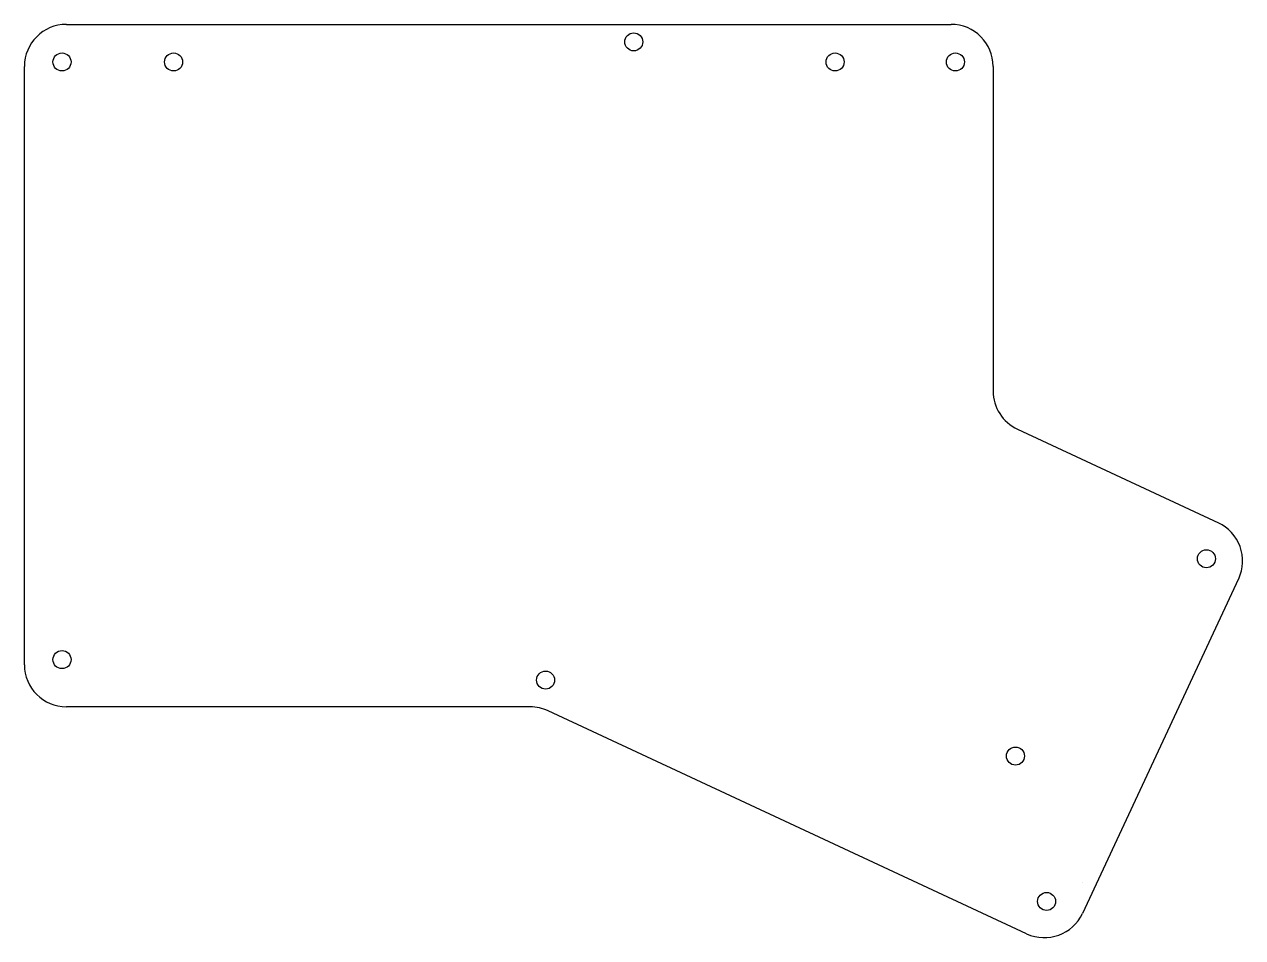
# Model space of a CAD drawing. Header units: millimetres. Extents: x 20 to 223, y 7 to 159.
import ezdxf

# ---------------------------------------------------------------- set-up
doc = ezdxf.new("R2010")
doc.units = ezdxf.units.MM
doc.layers.get('0').update_dxf_attribs({"lineweight": 25, "true_color": 0xffffff})

msp = doc.modelspace()

# ---------------------------------------------------------------- linework, layer by layer
at = {"color": 1}
for p, q in [((27, 158.82), (174.09, 158.82)), ((20, 52.27), (20, 151.82)), ((181.09, 151.82), (181.09, 97.81))]:
    msp.add_line(p, q, dxfattribs=at)
at = {"color": 1, "true_color": 0xff0000}
for p, q in [((185.13, 91.47), (218.54, 75.89)), ((221.92, 66.58), (195.96, 10.9)), ((104.13, 45.27), (27, 45.27)), ((186.66, 7.52), (107.09, 44.61)), ((196, 16), (196, 16)), ((196, 16), (196, 16))]:
    msp.add_line(p, q, dxfattribs=at)
at = {"color": 1}
for centre in [(121.33, 155.91), (26.26, 152.56), (44.81, 152.56), (154.81, 152.56), (174.82, 152.56)]:
    msp.add_circle(centre, 1.5, dxfattribs=at)
at = {"color": 1, "true_color": 0xff0000}
for centre in [(216.56, 69.9), (26.26, 53.12), (106.67, 49.71), (184.81, 37.08), (189.97, 12.88)]:
    msp.add_circle(centre, 1.5, dxfattribs=at)
at = {"color": 1}
for centre, start, end in [((27, 151.82), 90, 180), ((174.09, 151.82), 0, 90)]:
    msp.add_arc(centre, 7, start, end, dxfattribs=at)
at = {"color": 1, "true_color": 0xff0000}
for centre, start, end in [((188.09, 97.81), 180, 245.0019), ((215.58, 69.54), 335.0002, 65.0019), ((27, 52.27), 180, 270), ((104.13, 38.27), 65.0046, 90), ((189.62, 13.86), 245.0046, 335.0002)]:
    msp.add_arc(centre, 7, start, end, dxfattribs=at)

doc.saveas('drawing.dxf')
